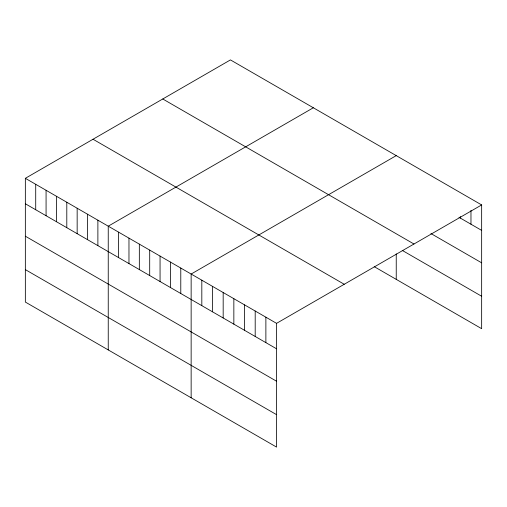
<?xml version="1.0" encoding="UTF-8"?>
<svg xmlns="http://www.w3.org/2000/svg" width="507" height="507" viewBox="0 0 507 507"><rect width="100%" height="100%" fill="white"/><g stroke="black" fill="none" stroke-linecap="round" stroke-linejoin="round"><path stroke-width="0.76" d="M25.35 178.318L276.556 323.346L276.556 447.092L25.35 302.064L25.35 178.318L230.444 59.908L481.65 204.936L481.65 328.682L374.223 266.657M313.345 107.763L108.245 226.179L108.245 349.925M396.24 155.624L191.145 274.04L191.145 397.786M276.556 323.346L481.65 204.936M458.962 217.288L481.65 230.381M430.937 233.543L481.65 262.822M162.766 98.979L413.966 244.013M402.247 250.401L481.65 296.246M93.035 139.241L344.234 284.275M25.35 203.763L276.556 348.797M25.35 236.205L276.556 381.232M25.35 269.623L276.556 414.656M470.971 210.342L470.971 224.221M460.299 216.514L460.299 218.054M396.24 253.887L396.24 279.37M265.877 317.186L265.877 342.631M255.198 311.019L255.198 336.464M244.526 304.859L244.526 330.304M233.847 298.693L233.847 324.138M223.175 292.526L223.175 317.978M212.496 286.366L212.496 311.811M201.818 280.2L201.818 305.645M180.784 268.057L180.784 293.502M170.422 262.075L170.422 287.52M160.06 256.092L160.06 281.537M149.698 250.109L149.698 275.555M139.336 244.127L139.336 269.572M128.968 238.144L128.968 263.589M118.606 232.162L118.606 257.607M97.883 220.196L97.883 245.642M87.521 214.214L87.521 239.659M77.159 208.231L77.159 233.676M66.797 202.249L66.797 227.694M56.435 196.266L56.435 221.711M46.074 190.283L46.074 215.728M35.712 184.301L35.712 209.746"/></g></svg>
